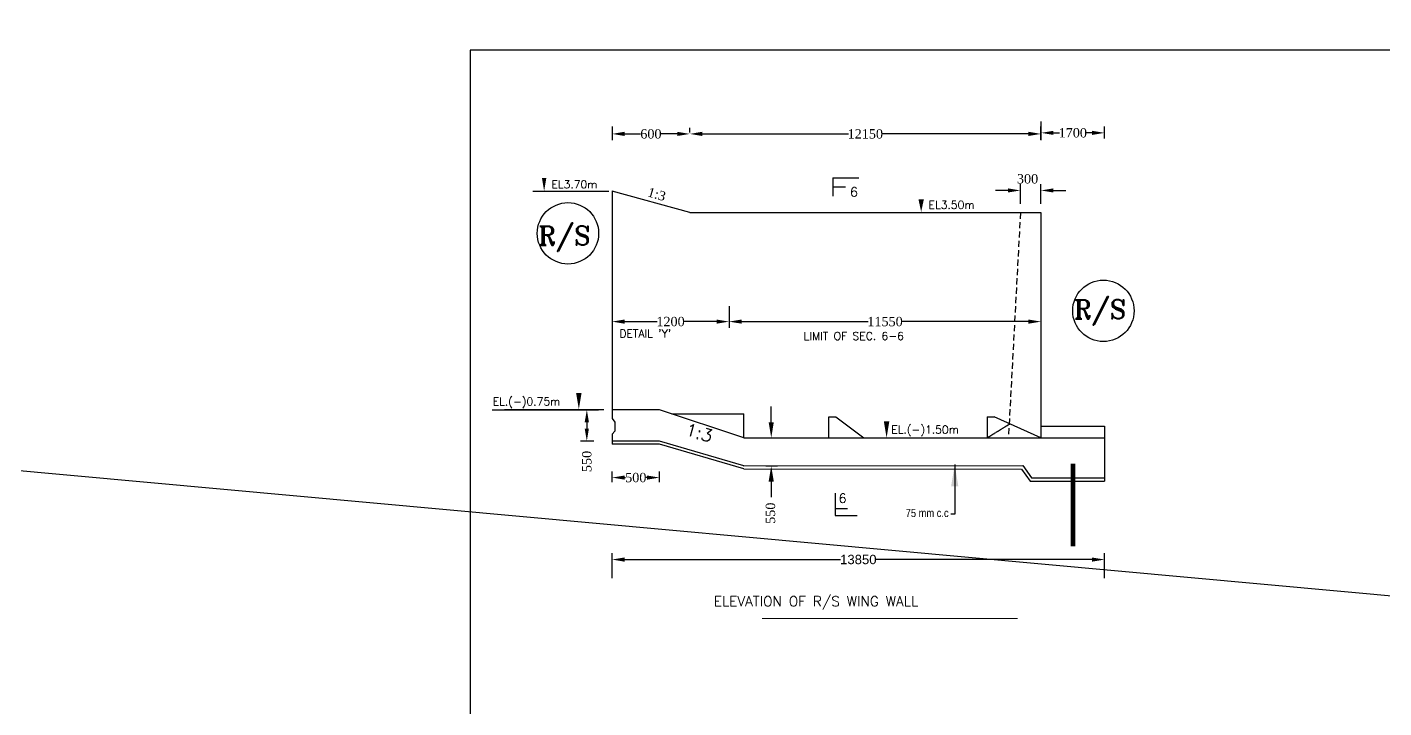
# Model space of a CAD drawing. Extents: x -298162 to 1078160, y -513173 to -216568.
# Drawn here: x 346067 to 367770, y -279196 to -268308 of the extents above; entities that cross this region are included whole.
import ezdxf

# ---------------------------------------------------------------- set-up
doc = ezdxf.new("R2010")
doc.units = 0
doc.header["$MEASUREMENT"] = 0
doc.linetypes.add('DASHED', pattern=[0.75, 0.5, -0.25])
doc.layers.get('0').update_dxf_attribs({"linetype": 'CONTINUOUS'})
doc.layers.get('DEFPOINTS').update_dxf_attribs({"linetype": 'CONTINUOUS'})
for name, color, linetype in [('LINE', 7, 'CONTINUOUS'), ('SLOPEEARTH', 3, 'CONTINUOUS'), ('TEXT', 10, 'CONTINUOUS')]:
    doc.layers.add(name, color=color, linetype=linetype)
doc.styles.add('ARIAL', font='ARIALN.TTF')
doc.styles.add('Arial-20', font='arial.ttf')
doc.styles.add('BIG', font='ROMANT.SHX')
doc.styles.add('SMALL', font='ROMANS.SHX')
doc.styles.get("Standard").update_dxf_attribs({"font": 'times.ttf', "height": 250})
doc.dimstyles.new('3', dxfattribs={"dimtxt": 225, "dimasz": 350, "dimexe": 100, "dimexo": 25, "dimgap": 9, "dimtad": 0, "dimdec": 0, "dimzin": 0, "dimdsep": 46, "dimtxsty": 'Standard', "dimcen": 0, "dimclrt": 256, "dimadec": 0, "dimazin": 0, "dimtfac": 1, "dimtdec": 0, "dimtofl": 0, "dimtmove": 2, "dimatfit": 3, "dimfxl": 1, "dimtolj": 1, "dimtzin": 0, "dimarcsym": 0})

# ---------------------------------------------------------------- blocks, each defined once
blk = doc.blocks.new('*D439')
at = {"layer": 'DEFPOINTS', "color": 0, "lineweight": -2}
for p in [(357857, -274877), (357857, -275327), (357970, -275327)]:
    blk.add_point(p, dxfattribs=at)
at = {"layer": 'LINE', "color": 0, "lineweight": -2}
for p, q in [((357970, -274627), (357970, -274377)), ((357882, -274877), (358070, -274877)), ((357882, -275327), (358070, -275327)), ((357970, -275577), (357970, -275827))]:
    blk.add_line(p, q, dxfattribs=at)
for points in [[(357928, -274627), (358011, -274627), (357970, -274877)], [(357928, -275577), (358011, -275577), (357970, -275327)]]:
    blk.add_solid(points, dxfattribs=at)
at = {"layer": 'LINE', "insert": (357958, -276083), "char_height": 250, "attachment_point": 5, "rotation": 90}
blk.add_mtext('\\A1;{\\H0.6x;550}', dxfattribs=at)
blk = doc.blocks.new('*D440')
at = {"layer": 'DEFPOINTS', "color": 0, "lineweight": -2}
for p in [(355423, -276824), (355423, -277147), (363302, -277147)]:
    blk.add_point(p, dxfattribs=at)
at = {"layer": 'LINE', "color": 0, "lineweight": -2}
for p, q in [((355423, -277122), (355423, -276724)), ((355623, -276824), (359079, -276824)), ((363102, -276824), (359647, -276824)), ((363302, -277122), (363302, -276724))]:
    blk.add_line(p, q, dxfattribs=at)
for points in [[(355623, -276791), (355623, -276858), (355423, -276824)], [(363102, -276791), (363102, -276858), (363302, -276824)]]:
    blk.add_solid(points, dxfattribs=at)
at = {"layer": 'LINE', "insert": (359363, -276824), "char_height": 150, "attachment_point": 5, "style": 'Arial-20'}
blk.add_mtext('\\A1;13850', dxfattribs=at)
blk = doc.blocks.new('*D441')
at = {"layer": 'DEFPOINTS', "color": 0, "lineweight": -2}
for p in [(355423, -275513), (355423, -275611), (356183, -275611)]:
    blk.add_point(p, dxfattribs=at)
at = {"layer": 'LINE', "color": 0, "lineweight": -2}
for p, q in [((355423, -275586), (355423, -275413)), ((356183, -275586), (356183, -275413)), ((355623, -275513), (355637, -275513)), ((355983, -275513), (355969, -275513))]:
    blk.add_line(p, q, dxfattribs=at)
for points in [[(355623, -275480), (355623, -275546), (355423, -275513)], [(355983, -275480), (355983, -275546), (356183, -275513)]]:
    blk.add_solid(points, dxfattribs=at)
at = {"layer": 'LINE', "insert": (355803, -275513), "char_height": 250, "attachment_point": 5}
blk.add_mtext('\\A1;{\\H0.6x;500}', dxfattribs=at)
blk = doc.blocks.new('*D442')
at = {"layer": 'DEFPOINTS', "color": 0, "lineweight": -2}
for p in [(355137, -274427), (355020, -274930), (355159, -274930)]:
    blk.add_point(p, dxfattribs=at)
at = {"layer": 'LINE', "color": 0, "lineweight": -2}
for p, q in [((355112, -274427), (354920, -274427)), ((355020, -274627), (355020, -274730)), ((355134, -274930), (354920, -274930))]:
    blk.add_line(p, q, dxfattribs=at)
for points in [[(354986, -274627), (355053, -274627), (355020, -274427)], [(354986, -274730), (355053, -274730), (355020, -274930)]]:
    blk.add_solid(points, dxfattribs=at)
at = {"layer": 'LINE', "insert": (355020, -275255), "char_height": 250, "attachment_point": 5, "rotation": 90}
blk.add_mtext('\\A1;{\\H0.6x;550}', dxfattribs=at)
blk = doc.blocks.new('*D443')
at = {"layer": 'DEFPOINTS', "color": 0, "lineweight": -2}
for p in [(361955, -270920), (361955, -271160), (362285, -271160)]:
    blk.add_point(p, dxfattribs=at)
at = {"layer": 'LINE', "color": 0, "lineweight": -2}
for p, q in [((361955, -271135), (361955, -270820)), ((362285, -271135), (362285, -270820)), ((361755, -270920), (361555, -270920)), ((362485, -270920), (362685, -270920))]:
    blk.add_line(p, q, dxfattribs=at)
for points in [[(361755, -270887), (361755, -270953), (361955, -270920)], [(362485, -270887), (362485, -270953), (362285, -270920)]]:
    blk.add_solid(points, dxfattribs=at)
at = {"layer": 'LINE', "insert": (362070, -270735), "char_height": 250, "attachment_point": 5}
blk.add_mtext('\\A1;{\\H0.6x;300}', dxfattribs=at)
blk = doc.blocks.new('*D444')
at = {"layer": 'DEFPOINTS', "color": 0, "lineweight": -2}
for p in [(362285, -269793), (356666, -270016), (362285, -270016)]:
    blk.add_point(p, dxfattribs=at)
at = {"layer": 'LINE', "color": 0, "lineweight": -2}
for p, q in [((356666, -269991), (356666, -269916)), ((362285, -269818), (362285, -270116)), ((356866, -270016), (359206, -270016)), ((362085, -270016), (359744, -270016))]:
    blk.add_line(p, q, dxfattribs=at)
for points in [[(356866, -269982), (356866, -270049), (356666, -270016)], [(362085, -269982), (362085, -270049), (362285, -270016)]]:
    blk.add_solid(points, dxfattribs=at)
at = {"layer": 'LINE', "insert": (359475, -270016), "char_height": 250, "attachment_point": 5}
blk.add_mtext('\\A1;{\\H0.6x;12150}', dxfattribs=at)
blk = doc.blocks.new('*D445')
at = {"layer": 'DEFPOINTS', "color": 0, "lineweight": -2}
for p in [(362285, -270138), (363302, -269999), (363302, -270114)]:
    blk.add_point(p, dxfattribs=at)
at = {"layer": 'LINE', "color": 0, "lineweight": -2}
for p, q in [((362285, -270113), (362285, -269899)), ((363302, -270089), (363302, -269899)), ((362485, -269999), (362580, -269999)), ((363102, -269999), (363007, -269999))]:
    blk.add_line(p, q, dxfattribs=at)
for points in [[(362485, -269966), (362485, -270032), (362285, -269999)], [(363102, -269966), (363102, -270032), (363302, -269999)]]:
    blk.add_solid(points, dxfattribs=at)
at = {"layer": 'LINE', "insert": (362794, -269999), "char_height": 250, "attachment_point": 5}
blk.add_mtext('\\A1;{\\H0.6x;1700}', dxfattribs=at)
blk = doc.blocks.new('*D446')
at = {"layer": 'DEFPOINTS', "color": 0, "lineweight": -2}
for p in [(355423, -269873), (356666, -270016), (356666, -270016)]:
    blk.add_point(p, dxfattribs=at)
at = {"layer": 'LINE', "color": 0, "lineweight": -2}
for p, q in [((355423, -269898), (355423, -270116)), ((356666, -269991), (356666, -269916)), ((355623, -270016), (355878, -270016)), ((356466, -270016), (356211, -270016))]:
    blk.add_line(p, q, dxfattribs=at)
for points in [[(355623, -269982), (355623, -270049), (355423, -270016)], [(356466, -269982), (356466, -270049), (356666, -270016)]]:
    blk.add_solid(points, dxfattribs=at)
at = {"layer": 'LINE', "insert": (356045, -270016), "char_height": 250, "attachment_point": 5}
blk.add_mtext('\\A1;{\\H0.6x;600}', dxfattribs=at)
blk = doc.blocks.new('*D574')
at = {"layer": 'DEFPOINTS', "color": 0, "lineweight": -2}
for p in [(355423, -272746), (357295, -272746), (357295, -273018)]:
    blk.add_point(p, dxfattribs=at)
at = {"layer": 'LINE', "color": 0, "lineweight": -2}
for p, q in [((355423, -272771), (355423, -273118)), ((357295, -272771), (357295, -273118)), ((355623, -273018), (356146, -273018)), ((357095, -273018), (356573, -273018))]:
    blk.add_line(p, q, dxfattribs=at)
for points in [[(355623, -272985), (355623, -273051), (355423, -273018)], [(357095, -272985), (357095, -273051), (357295, -273018)]]:
    blk.add_solid(points, dxfattribs=at)
at = {"layer": 'LINE', "insert": (356359, -273018), "char_height": 250, "attachment_point": 5}
blk.add_mtext('\\A1;{\\H0.6x;1200}', dxfattribs=at)
blk = doc.blocks.new('*D575')
at = {"layer": 'DEFPOINTS', "color": 0, "lineweight": -2}
for p in [(357295, -272746), (362285, -272771), (362285, -273018)]:
    blk.add_point(p, dxfattribs=at)
at = {"layer": 'LINE', "color": 0, "lineweight": -2}
for p, q in [((357295, -272771), (357295, -273118)), ((362285, -272796), (362285, -273118)), ((357495, -273018), (359521, -273018)), ((362085, -273018), (360059, -273018))]:
    blk.add_line(p, q, dxfattribs=at)
for points in [[(357495, -272985), (357495, -273051), (357295, -273018)], [(362085, -272985), (362085, -273051), (362285, -273018)]]:
    blk.add_solid(points, dxfattribs=at)
at = {"layer": 'LINE', "insert": (359790, -273018), "char_height": 250, "attachment_point": 5}
blk.add_mtext('\\A1;{\\H0.6x;11550}', dxfattribs=at)

msp = doc.modelspace()

# ---------------------------------------------------------------- linework, layer by layer
at = {"color": 0}
for p, q in [((355422.92, -270931.423), (355422.92, -274427.29)), ((362284.547, -271275.231), (362284.547, -274877.29)), ((362284.547, -274689.79), (363301.949, -274689.79)), ((363301.949, -274689.79), (363301.949, -275571.04)), ((363301.949, -274689.79), (363301.949, -274877.29)), ((357532.645, -274877.29), (363301.949, -274877.29)), ((361974.401, -275379.465), (362111.79, -275571.04)), ((361993.128, -275320.198), (362135.09, -275514.79)), ((362111.79, -275571.04), (363302.492, -275571.04)), ((362135.09, -275514.79), (363302.492, -275514.79))]:
    msp.add_line(p, q, dxfattribs=at)
at = {"color": 0, "linetype": 'DASHED'}
msp.add_line((361422.047, -274877.29), (361786.449, -274653.146), dxfattribs=at)
at = {"color": 0, "const_width": 75}
msp.add_lwpolyline([(362799.585, -275289.79), (362799.585, -276614.15)], dxfattribs=at)
at = {"layer": 'LINE', "color": 1, "linetype": 'ByBlock', "lineweight": -2}
msp.add_line((-298162.249, -216567.594), (1078159.826, -342283.3), dxfattribs=at)
at = {"layer": 'LINE', "color": 0}
for p, q in [((358956.505, -270716.071), (358956.505, -271010.071)), ((358956.505, -270716.071), (359372.505, -270716.071)), ((354154.822, -270931.423), (355373.824, -270931.423)), ((355421.92, -270930.923), (355423.92, -270931.923)), ((356666.255, -271275.231), (355422.92, -270931.423)), ((355422.92, -270931.423), (355422.92, -271931.423)), ((358956.505, -270861.071), (359155.505, -270861.071)), ((356666.255, -271275.231), (362284.547, -271275.231)), ((362284.547, -274019.15), (362284.547, -274243.15)), ((353507, -274430.14), (355206.794, -274427.29)), ((353507, -274430.14), (355206.794, -274430.14)), ((355292.92, -274427.29), (353701.92, -274427.29)), ((356182.645, -274427.29), (355422.92, -274427.29)), ((357532.645, -274877.29), (356182.645, -274427.29)), ((356379.687, -274492.971), (357532.645, -274492.971)), ((357532.645, -274877.29), (357532.645, -274492.971)), ((358888.833, -274539.79), (359001.333, -274539.79)), ((358888.833, -274877.29), (358888.833, -274539.79)), ((359001.333, -274539.79), (359451.333, -274877.29)), ((361422.047, -274539.79), (361534.547, -274539.79)), ((361422.047, -274539.79), (361422.047, -274877.29)), ((362284.547, -274877.29), (361534.547, -274539.79)), ((356182.645, -274929.513), (355422.92, -274929.513)), ((356182.645, -274975.718), (355422.92, -274975.718)), ((357533.396, -275326.931), (356182.645, -274929.513)), ((357532.645, -275373.103), (356182.645, -274975.718)), ((357521.736, -275326.946), (361993.128, -275320.198)), ((357532.645, -275373.103), (361974.401, -275379.465)), ((358992.064, -275763.146), (358992.064, -276117.146)), ((358992.064, -276008.146), (359190.064, -276008.146)), ((358992.064, -276117.146), (359345.064, -276117.146))]:
    msp.add_line(p, q, dxfattribs=at)
at = {"layer": 'LINE', "color": 0, "linetype": 'DASHED', "ltscale": 200}
msp.add_line((361957.013, -271275.231), (361762.243, -274877.29), dxfattribs=at)
at = {"layer": 'LINE', "color": 0}
msp.add_lwpolyline([(353151.327, -288801.995), (381612.973, -288801.995), (381612.973, -268675.545), (353151.327, -268675.545)], close=True, dxfattribs=at)
msp.add_lwpolyline([(355422.92, -274427.29), (355422.92, -274566.613), (355467.607, -274627.646), (355467.607, -274769.102), (355422.92, -274818.164), (355422.92, -274975.718)], dxfattribs=at)
at = {"layer": 'LINE', "color": 0, "const_width": 20}
msp.add_lwpolyline([(361911.918, -277767.326), (357821.621, -277767.326)], dxfattribs=at)
at = {"layer": 'LINE', "color": 0}
for centre in [(354718.213, -271606.157), (363283.147, -272845.604)]:
    msp.add_circle(centre, 490.977, dxfattribs=at)
at = {"layer": 'SLOPEEARTH', "color": 0}
for points in [[(354372.244, -270721.423), (354302.244, -270721.423), (354337.244, -270931.423)], [(360412.09, -271059.583), (360324.59, -271059.583), (360368.34, -271262.731)], [(354935.583, -274159.79), (354848.083, -274159.79), (354891.833, -274422.29)], [(359859.129, -274614.79), (359771.629, -274614.79), (359815.379, -274877.29)]]:
    msp.add_solid(points, dxfattribs=at)

# ---------------------------------------------------------------- texts
at = {"layer": 'LINE', "color": 0}
msp.add_text('1:3', height=150, rotation=343.5676096, dxfattribs=at).set_placement((355978.49, -271011.145))
for s, height, style, p in [('R/S', 300, 'BIG', (354239.808, -271793.222)), ('R/S', 300, 'BIG', (362808.739, -272972.077)), ('75 mm c.c', 130, 'ARIAL', (360121.02, -276144.017)), ('ELEVATION OF R/S WING WALL', 160, 'BIG', (357051.539, -277571.144))]:
    msp.add_text(s, height=height, dxfattribs=dict(at, style=style)).set_placement(p)
at = {"layer": 'LINE', "color": 0, "style": 'SMALL'}
msp.add_text('1:3', height=202.4, rotation=343.5773258, dxfattribs=at).set_placement((356578.906, -274831.222))
at = {"layer": 'TEXT', "color": 0, "style": 'BIG'}
for s, height, p in [('EL3.70m', 126, (354453.998, -270885.228)), ('6', 150, (359228.548, -271019.149)), ('EL3.50m', 126, (360486.813, -271213.699)), ("DETAIL 'Y' ", 126, (355541.707, -273272.032)), ('LIMIT OF SEC. 6-6 ', 126, (358487.58, -273312.859)), ('EL.(-)0.75m', 126, (353515.113, -274358.291)), ('EL.(-)1.50m', 126, (359890.565, -274808.291)), ('6', 150, (359046.236, -275919.225))]:
    msp.add_text(s, height=height, dxfattribs=at).set_placement(p)

# ---------------------------------------------------------------- dimensions: what is measured, and where the dimension line sits
at = {"layer": 'LINE', "color": 0}
for base, p1, p2, text, override, picture, middle in [((356666.255, -270015.613), (355422.92, -269872.973), (356666.255, -270015.613), '{\\H0.6x;600}', {"dimtxt": 150, "dimasz": 200}, '*D446', (356044.587, -270015.613)), ((362284.547, -270015.613), (356666.255, -270015.613), (362284.547, -269793.088), '{\\H0.6x;12150}', {"dimtxt": 150, "dimasz": 200}, '*D444', (359475.401, -270015.613)), ((363302.492, -269998.946), (362284.547, -270138.054), (363302.492, -270114.471), '{\\H0.6x;1700}', {"dimtxt": 150, "dimasz": 200}, '*D445', (362793.52, -269998.946)), ((355422.92, -275513.15), (356182.645, -275611.29), (355422.92, -275611.29), '{\\H0.6x;500}', {"dimtxt": 150, "dimasz": 200}, '*D441', (355802.782, -275513.15)), ((355422.92, -276824.214), (363302.492, -277146.653), (355422.92, -277146.653), '13850', {"dimtxt": 150, "dimasz": 200, "dimtxsty": 'Arial-20'}, '*D440', (359362.706, -276824.214))]:
    dim = msp.add_linear_dim(base=base, p1=p1, p2=p2, angle=180, text=text, dimstyle='3', override=override, dxfattribs=at)
    dim.commit()
    dim.dimension.update_dxf_attribs({"geometry": picture, "text_midpoint": middle})
for base, p1, p2, angle, text, override, picture, middle in [((361955.455, -270920.122), (362284.547, -271159.533), (361955.455, -271159.533), 180, '{\\H0.6x;300}', {"dimtxt": 150, "dimasz": 200}, '*D443', (362069.858, -270735.301)), ((355019.518, -274929.513), (355136.748, -274427.29), (355158.706, -274929.513), 90, '{\\H0.6x;550}', {"dimtxt": 150, "dimasz": 200}, '*D442', (355019.518, -275255.189)), ((357969.676, -275326.946), (357856.839, -274877.29), (357856.839, -275326.946), 90, '{\\H0.6x;550}', {"dimtxt": 150, "dimasz": 250}, '*D439', (357957.676, -276083.15))]:
    dim = msp.add_linear_dim(base=base, p1=p1, p2=p2, angle=angle, text=text, dimstyle='3', override=override, dxfattribs=at)
    dim.commit()
    dim.dimension.update_dxf_attribs({"geometry": picture, "text_midpoint": middle, "dimtype": 160})
for base, p1, p2, text, picture, middle in [((357295.49, -273017.991), (355422.92, -272746.035), (357295.49, -272746.035), '{\\H0.6x;1200}', '*D574', (356359.205, -273017.991)), ((362284.547, -273017.991), (357295.49, -272746.035), (362284.547, -272771.035), '{\\H0.6x;11550}', '*D575', (359790.019, -273017.991))]:
    dim = msp.add_linear_dim(base=base, p1=p1, p2=p2, text=text, dimstyle='3', override={"dimtxt": 90, "dimasz": 200}, dxfattribs=at)
    dim.commit()
    dim.dimension.update_dxf_attribs({"geometry": picture, "text_midpoint": middle})

# ---------------------------------------------------------------- leaders
msp.add_leader([(360905.144, -275303.15), (360905.144, -276099.15), (360843.825, -276099.15)], dimstyle='3', override={"dimgap": 9, "dimtad": 0}, dxfattribs=at)

doc.saveas('drawing.dxf')
